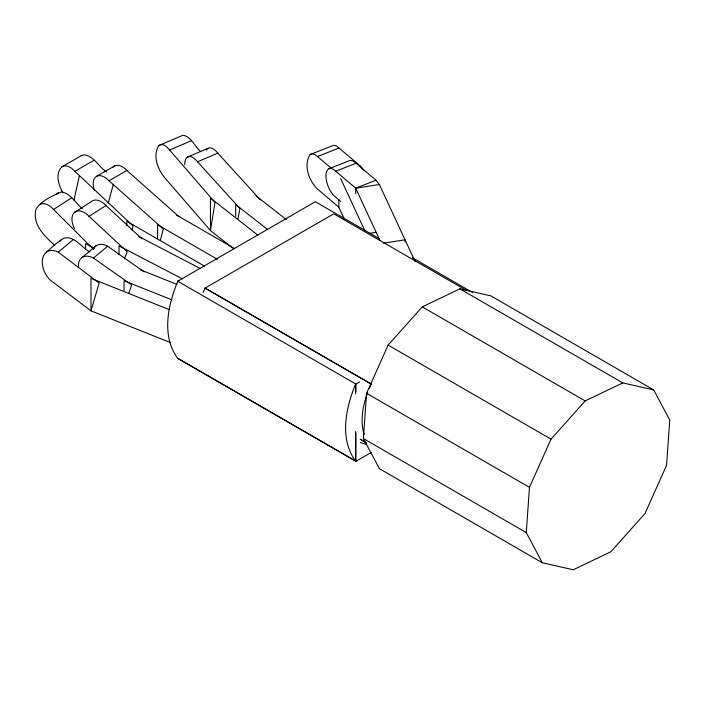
<?xml version="1.0" encoding="UTF-8"?>
<svg xmlns="http://www.w3.org/2000/svg" width="705" height="705" viewBox="0 0 705 705"><rect width="100%" height="100%" fill="white"/><g stroke="black" fill="none" stroke-linecap="round" stroke-linejoin="round"><path stroke-width="1.06" d="M363.383 438.536L366.574 393.302L388.129 345.106L422.269 306.878L459.863 288.856L490.821 295.871L653.711 389.918L669.75 420.083L666.56 465.326L645.013 513.522L610.865 551.751L573.28 569.772L542.321 562.757L379.422 468.71L363.383 438.536L526.283 532.592L542.321 562.757M526.283 532.592L529.473 487.349L551.019 439.153L585.168 400.925L622.753 382.903L653.711 389.918M237.929 218.991L239.947 208.53L197.506 161.815A16.003 7.755 66.9 0 0 184.78 164.855M73.928 200.176L79.427 175.598M132.091 230.235L133.051 225.961L71.549 168.195L68.094 166.318L64.807 165.842L61.943 166.803C55.016 173.377 58.453 184.525 62.375 191.839M108.262 203.163L113.249 184.551M160.317 240.361L163.357 228.993L109.002 180.788A16.048 9.271 60 0 0 96.329 176.479A16.048 9.271 60 0 0 94.329 190.094M128.777 293.209L131.685 284.926L93.457 258.03A16.109 10.813 50.2 0 0 78.528 266.331M177.871 281.083C167.922 304.833 161.189 335.933 177.686 358.369L355.884 461.343L371.235 452.478M124.362 258.823L127.244 251.808L89.05 216.356A15.977 9.694 57.3 0 0 74.492 212.381A15.977 9.694 57.3 0 0 74.642 228.861M200.74 151.557C194.677 146.658 191.452 136.62 183.044 135.228L158.969 145.45C152.245 155.488 157.832 169.711 165.041 178.109L210.451 230.544L233.655 248.715M363.586 169.993L360.555 166.16L336.541 145.988L334.029 145.3L331.852 145.997L310.138 154.518C303.115 165.076 308.957 180.815 317.462 189.01L338.832 207.173L344.401 219.158M89.949 251.993C81.569 247.667 74.677 235.488 63.891 238.167C56.726 242.67 50.126 248.504 44.159 254.505C39.665 263 43.789 273.514 50.073 279.947L90.98 310.834L170.363 342.568M59.995 241.101L61.326 239.585M205.252 288.001L205.084 288.178A60.938 35.188 -60 0 0 203.075 292.54M46.16 252.231C49.694 249.5 54.549 250.116 58.251 252.152L73.417 239.506M82.159 257.44L96.338 245.622M93.457 258.03L107.627 246.212L144.076 271.857M82.441 208.609C75.461 203.278 70.773 193.258 61.335 191.945C52.937 195.673 40.828 200.81 36.008 209.288C32.016 224.252 44.688 236.404 54.752 245.314M55.801 194.554L58.268 192.588M40.159 204.203C45.252 202.256 50.249 205.816 53.536 209.447L71.646 197.832M74.236 212.61L91.165 201.762A15.977 9.694 57.3 0 1 105.97 205.499L141.775 238.739M89.05 216.356L105.97 205.499M61.943 166.803L81.084 155.761L83.939 154.792C93.862 155.902 98.779 166.865 106.473 171.976M74.889 171.333L94.021 160.282M96.911 176.162L114.792 165.834M109.002 180.788L126.891 170.46L178.806 216.497M177.686 281.286L315.338 201.718L379.184 238.581M371.341 384.163L205.084 288.098L333.729 213.826L466.957 290.742M177.871 358.36L356.069 461.237M177.686 281.189L355.884 384.066L359.682 381.872M158.969 145.45L161.26 144.499L163.939 144.992L166.785 146.878L169.579 150.015L191.372 140.736M187.583 157.048L207.949 148.376M197.506 161.815L217.863 153.152L260.304 199.868M310.138 154.518L312.315 153.822L314.818 154.51L317.462 156.528L339.175 148.006M328.865 168.777L349.16 160.81A15.951 7.323 68.6 0 1 356.007 163.26L375.985 180.233L379.387 184.525L415.139 261.555M340.7 201.41L335.712 197.171A15.951 7.323 68.6 0 1 325.948 175.906A15.951 7.323 68.6 0 1 335.712 171.227L356.007 163.26M335.712 171.227L355.681 188.191L375.985 180.233M355.681 193.602L355.681 188.191L379.387 184.525M369.464 233.364L375.809 232.377M383.502 243.155L405.049 239.823L405.049 241.982M140.26 269.733L176.973 284.406M171.985 299.898L124.045 280.731L124.045 290.469M169.35 309.68L90.98 278.352L90.98 310.834L99.149 283.031L58.251 252.152M138.859 236.572L200.185 268.455M182.287 278.801L119.004 245.904L119.004 254.558M94.338 248.16L85.587 243.613L85.587 249.024M412.531 257.836L472.57 292.496M459.863 288.856L622.753 382.903M422.269 306.878L585.168 400.925M176.382 214.972L234.412 248.468M388.129 345.106L551.019 439.153M217.475 259.352L157.541 224.745L157.541 238.801M204.556 266.146L126.821 221.264L126.821 225.591M205.084 288.098L371.614 384.243M366.574 393.302L529.473 487.349M361.33 439.832L365.128 442.035M360.176 439.286L366.688 443.048M256.065 195.875L286.195 219.475M267.556 229.495L235.699 204.547L235.699 216.435M257.713 235.065L210.451 198.061L210.451 230.544L214.99 202.45L169.579 150.015M317.462 156.528L331.438 168.398M53.536 209.447L93.633 249.455M355.681 188.191L379.969 240.528M340.691 178.682L364.926 230.914M355.884 384.066L355.884 391.689M355.884 433.046L355.884 461.343M355.584 393.901L355.584 383.996C345.882 407.798 339.087 438.695 355.584 461.07L355.584 431.345M338.832 199.585L338.832 207.173M364.177 434.324A60.938 35.188 -60 0 1 367.772 392.332M369.332 388.525A60.938 35.188 -60 0 1 370.513 385.899M366.565 444.458A445.833 257.404 60 0 1 360.273 442.599M206.327 150.042A16.003 7.755 66.9 0 1 217.863 153.152M112.738 167.526A16.048 9.271 60 0 1 126.891 170.46M93.562 248.812A16.109 10.813 50.2 0 1 107.627 246.212"/></g></svg>
